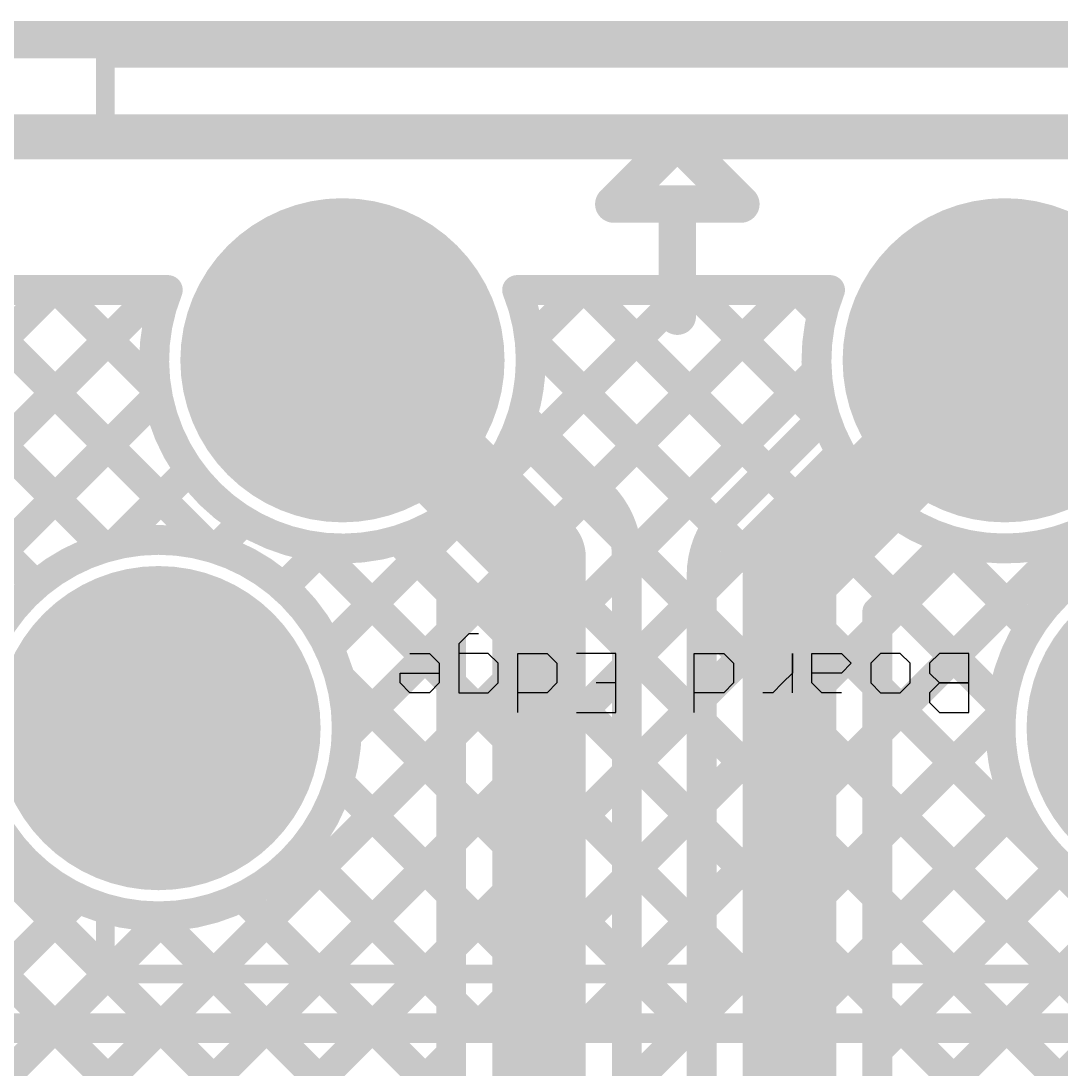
# Model space of a CAD drawing. Header units: millimetres. Extents: x 2.49 to 5.65, y 1.36 to 4.13.
# Drawn here: x 3.6254 to 3.9036, y 3.8496 to 4.13 of the extents above; entities that cross this region are included whole.
import ezdxf

# ---------------------------------------------------------------- set-up
doc = ezdxf.new("R2010")
doc.units = ezdxf.units.MM
doc.header["$MEASUREMENT"] = 0
for name, color, linetype in [('BottomLayer', 5, 'Continuous'), ('BottomSolder', 6, 'Continuous'), ('Mechanical2', 216, 'Continuous'), ('MultiLayer', 9, 'Continuous'), ('PadHoleLayer', 156, 'Continuous'), ('TopLayer', 1, 'Continuous'), ('TopOverlay', 2, 'Continuous'), ('TopSolder', 216, 'Continuous')]:
    doc.layers.add(name, color=color, linetype=linetype)

# ---------------------------------------------------------------- blocks, each defined once
blk = doc.blocks.new('SKHHLQA010_15')
at = {"layer": 'BottomLayer', "const_width": 0.03937}
for points in [[(-0.15748, 0.04921, 1), (-0.11811, 0.04921, 1)], [(0.11811, 0.04921, 1), (0.15748, 0.04921, 1)], [(-0.10827, -0.04921, 1), (-0.0689, -0.04921, 1)], [(0.0689, -0.04921, 1), (0.10827, -0.04921, 1)]]:
    blk.add_lwpolyline(points, format="xyb", close=True, dxfattribs=at)
at = {"layer": 'BottomSolder', "const_width": 0.04337}
for points in [[(-0.15948, 0.04921, 1), (-0.11611, 0.04921, 1)], [(0.11611, 0.04921, 1), (0.15948, 0.04921, 1)], [(-0.11027, -0.04921, 1), (-0.0669, -0.04921, 1)], [(0.0669, -0.04921, 1), (0.11027, -0.04921, 1)]]:
    blk.add_lwpolyline(points, format="xyb", close=True, dxfattribs=at)
at = {"layer": 'MultiLayer', "const_width": 0.03937}
for points in [[(-0.15748, 0.04921, 1), (-0.11811, 0.04921, 1)], [(0.11811, 0.04921, 1), (0.15748, 0.04921, 1)], [(-0.10827, -0.04921, 1), (-0.0689, -0.04921, 1)], [(0.0689, -0.04921, 1), (0.10827, -0.04921, 1)]]:
    blk.add_lwpolyline(points, format="xyb", close=True, dxfattribs=at)
at = {"layer": 'PadHoleLayer'}
for points, const_width in [([(0.125, 0.04921, 1), (0.15059, 0.04921, 1)], 0.02559), ([(-0.09843, -0.04921, 1), (-0.07874, -0.04921, 1)], 0.01969), ([(0.07874, -0.04921, 1), (0.09843, -0.04921, 1)], 0.01969)]:
    blk.add_lwpolyline(points, format="xyb", close=True, dxfattribs=dict(at, const_width=const_width))
at = {"layer": 'TopLayer', "const_width": 0.03937}
for points in [[(-0.15748, 0.04921, 1), (-0.11811, 0.04921, 1)], [(0.11811, 0.04921, 1), (0.15748, 0.04921, 1)], [(-0.10827, -0.04921, 1), (-0.0689, -0.04921, 1)], [(0.0689, -0.04921, 1), (0.10827, -0.04921, 1)]]:
    blk.add_lwpolyline(points, format="xyb", close=True, dxfattribs=at)
at = {"layer": 'TopOverlay'}
for p, q in [((-0.079, 0.04499), (-0.079, 0.02925)), ((-0.07113, 0.04499), (-0.079, 0.04499)), ((-0.0685, 0.04237), (-0.07113, 0.04499)), ((-0.00553, 0.04499), (-0.00553, 0.02925)), ((0.02595, 0.04499), (0.01546, 0.04499)), ((0.01546, 0.04499), (0.01546, 0.02925)), ((0.0417, 0.04499), (0.0417, 0.02925)), ((-0.0685, 0.03974), (-0.0685, 0.04237)), ((-0.07113, 0.03712), (-0.0685, 0.03974)), ((-0.06063, 0.03974), (-0.06326, 0.03712)), ((-0.05539, 0.03974), (-0.06063, 0.03974)), ((-0.05276, 0.03712), (-0.05539, 0.03974)), ((-0.04489, 0.03974), (-0.03964, 0.03974)), ((-0.03964, 0.03974), (-0.03702, 0.03712)), ((-0.03177, 0.03974), (-0.03177, 0.02925)), ((-0.02915, 0.03712), (-0.02652, 0.03974)), ((-0.02652, 0.03974), (-0.0239, 0.03974)), ((-0.01603, 0.03712), (-0.0134, 0.03974)), ((-0.0134, 0.03974), (-0.00553, 0.03974)), ((0.0312, 0.03712), (0.03382, 0.03974)), ((0.03382, 0.03974), (0.0417, 0.03974)), ((0.04957, 0.03974), (0.04694, 0.03712)), ((0.05744, 0.03974), (0.04957, 0.03974)), ((0.05744, 0.02662), (0.05744, 0.03974)), ((0.06269, 0.03712), (0.06531, 0.03974)), ((0.06531, 0.03974), (0.07056, 0.03974)), ((0.07056, 0.03974), (0.07318, 0.03712)), ((-0.07113, 0.03712), (-0.079, 0.03712)), ((-0.079, 0.03712), (-0.07113, 0.03712)), ((-0.0685, 0.0345), (-0.07113, 0.03712)), ((-0.06326, 0.03712), (-0.06326, 0.03187)), ((-0.05276, 0.03187), (-0.05276, 0.03712)), ((-0.03702, 0.03712), (-0.03702, 0.02925)), ((-0.03177, 0.0345), (-0.02915, 0.03712)), ((-0.01603, 0.03187), (-0.01603, 0.03712)), ((0.01546, 0.03712), (0.02071, 0.03712)), ((0.0312, 0.03187), (0.0312, 0.03712)), ((0.04694, 0.03712), (0.04694, 0.03187)), ((0.06269, 0.03187), (0.06269, 0.03712)), ((0.07318, 0.03712), (0.07318, 0.0345)), ((-0.0685, 0.03187), (-0.0685, 0.0345)), ((-0.04751, 0.03187), (-0.04489, 0.0345)), ((-0.04489, 0.0345), (-0.03702, 0.0345)), ((-0.03177, 0.02925), (-0.03177, 0.0345)), ((0.07318, 0.0345), (0.06269, 0.0345)), ((-0.07113, 0.02925), (-0.0685, 0.03187)), ((-0.06326, 0.03187), (-0.06063, 0.02925)), ((-0.05539, 0.02925), (-0.05276, 0.03187)), ((-0.04489, 0.02925), (-0.04751, 0.03187)), ((-0.0134, 0.02925), (-0.01603, 0.03187)), ((0.03382, 0.02925), (0.0312, 0.03187)), ((0.04694, 0.03187), (0.04957, 0.02925)), ((0.06531, 0.02925), (0.06269, 0.03187)), ((-0.079, 0.02925), (-0.07113, 0.02925)), ((-0.06063, 0.02925), (-0.05539, 0.02925)), ((-0.03702, 0.02925), (-0.04489, 0.02925)), ((-0.00553, 0.02925), (-0.0134, 0.02925)), ((0.01546, 0.02925), (0.02595, 0.02925)), ((0.0417, 0.02925), (0.03382, 0.02925)), ((0.04957, 0.02925), (0.05744, 0.02925)), ((0.07056, 0.02925), (0.06531, 0.02925)), ((0.05481, 0.024), (0.05744, 0.02662)), ((0.05219, 0.024), (0.05481, 0.024))]:
    blk.add_line(p, q, dxfattribs=at)
for points, const_width in [([(0.152, 0.115), (-0.152, 0.115)], 0.005), ([(0.152, 0.115), (0.152, 0.097)], 0.005), ([(-0.001, -0.061), (-0.001, -0.091)], 0.01), ([(-0.001, -0.091), (-0.018, -0.091)], 0.01), ([(-0.001, -0.108), (-0.018, -0.091)], 0.01), ([(0.016, -0.091), (-0.001, -0.091)], 0.01), ([(0.015, -0.092), (-0.001, -0.108)], 0.01), ([(0.152, -0.112), (0.152, -0.13)], 0.005), ([(0.152, -0.13), (-0.152, -0.13)], 0.005)]:
    blk.add_lwpolyline(points, dxfattribs=dict(at, const_width=const_width))
for points, const_width in [([(0.15075, 0.115, 1), (0.15325, 0.115, 1)], 0.0025), ([(0.15075, 0.115, 1), (0.15325, 0.115, 1)], 0.0025), ([(0.15075, 0.097, 1), (0.15325, 0.097, 1)], 0.0025), ([(-0.0035, -0.061, 1), (0.0015, -0.061, 1)], 0.005), ([(-0.0205, -0.091, 1), (-0.0155, -0.091, 1)], 0.005), ([(-0.0205, -0.091, 1), (-0.0155, -0.091, 1)], 0.005), ([(-0.0035, -0.091, 1), (0.0015, -0.091, 1)], 0.005), ([(-0.0035, -0.091, 1), (0.0015, -0.091, 1)], 0.005), ([(-0.0035, -0.091, 1), (0.0015, -0.091, 1)], 0.005), ([(0.0135, -0.091, 1), (0.0185, -0.091, 1)], 0.005), ([(0.0125, -0.092, 1), (0.0175, -0.092, 1)], 0.005), ([(-0.0035, -0.108, 1), (0.0015, -0.108, 1)], 0.005), ([(-0.0035, -0.108, 1), (0.0015, -0.108, 1)], 0.005), ([(0.15075, -0.112, 1), (0.15325, -0.112, 1)], 0.0025), ([(0.15075, -0.13, 1), (0.15325, -0.13, 1)], 0.0025), ([(0.15075, -0.13, 1), (0.15325, -0.13, 1)], 0.0025)]:
    blk.add_lwpolyline(points, format="xyb", close=True, dxfattribs=dict(at, const_width=const_width))
at = {"layer": 'TopSolder', "const_width": 0.04337}
for points in [[(-0.15948, 0.04921, 1), (-0.11611, 0.04921, 1)], [(0.11611, 0.04921, 1), (0.15948, 0.04921, 1)], [(-0.11027, -0.04921, 1), (-0.0669, -0.04921, 1)], [(0.0669, -0.04921, 1), (0.11027, -0.04921, 1)]]:
    blk.add_lwpolyline(points, format="xyb", close=True, dxfattribs=at)

msp = doc.modelspace()

# ---------------------------------------------------------------- linework, layer by layer
at = {"layer": 'BottomLayer'}
for points, const_width in [([(3.54548, 4.099), (4.324, 4.099)], 0.012), ([(3.4305, 3.82648), (3.66202, 4.058)], 0.008), ([(3.52584, 3.9501), (3.63373, 4.058)], 0.008), ([(3.52852, 4.058), (3.66468, 4.058)], 0.008), ([(3.55047, 4.058), (3.62943, 3.97904)], 0.008), ([(3.57875, 4.058), (3.64772, 3.98903)], 0.008), ([(3.60704, 4.058), (3.67573, 3.98931)], 0.008), ([(3.63532, 4.058), (3.66161, 4.03171)], 0.008), ([(3.75815, 4.058), (3.84185, 4.058)], 0.008), ([(3.76152, 4.04437), (3.77516, 4.058)], 0.008), ([(3.76465, 4.01921), (3.80344, 4.058)], 0.008), ([(3.77674, 4.058), (3.82544, 4.0093)], 0.008), ([(3.77879, 4.00507), (3.83172, 4.058)], 0.008), ([(3.80503, 4.058), (3.83958, 4.02345)], 0.008), ([(3.83331, 4.058), (3.83975, 4.05156)], 0.008), ([(3.71142, 4.03921), (3.764, 3.98663)], 0.025), ([(3.831, 3.98163), (3.88858, 4.03921)], 0.025), ([(3.76145, 4.04501), (3.81159, 3.99487)], 0.008), ([(3.7875, 3.98549), (3.8383, 4.03629)], 0.008), ([(3.4305, 3.7982), (3.66196, 4.02966)], 0.008), ([(3.49707, 4.02655), (3.7405, 3.78312)], 0.008), ([(3.75954, 4.02433), (3.7806, 4.00326)], 0.008), ([(3.8144, 3.99826), (3.84046, 4.02433)], 0.008), ([(3.65032, 3.98974), (3.67047, 4.00988)], 0.008), ([(3.67761, 3.98874), (3.68512, 3.99625)], 0.008), ([(3.764, 3.768), (3.764, 3.98663)], 0.025), ([(3.8545, 3.93935), (3.9078, 3.99265)], 0.008), ([(3.70392, 3.9894), (3.7405, 3.95282)], 0.008), ([(3.7263, 3.99109), (3.7405, 3.9769)], 0.008), ([(3.78707, 3.99111), (3.8075, 3.97068)], 0.008), ([(3.831, 3.608), (3.831, 3.98163)], 0.025), ([(3.8545, 3.9719), (3.8737, 3.99109)], 0.008), ([(3.8545, 3.96764), (3.87704, 3.99018)], 0.008), ([(3.87282, 3.99021), (3.89526, 3.96777)], 0.008), ([(3.90093, 3.99038), (3.90912, 3.9822)], 0.008), ([(3.69563, 3.97847), (3.70626, 3.98911)], 0.008), ([(3.7875, 3.768), (3.7875, 3.98663)], 0.008), ([(3.70775, 3.96231), (3.73142, 3.98598)], 0.008), ([(3.8075, 3.61773), (3.8075, 3.98163)], 0.008), ([(3.7405, 3.77773), (3.7405, 3.9769)], 0.008), ([(3.7875, 3.95721), (3.8075, 3.97721)], 0.008), ([(3.85867, 3.97607), (3.8878, 3.94694)], 0.008), ([(3.8545, 3.60973), (3.8545, 3.9719)], 0.008), ([(3.52611, 3.96923), (3.72905, 3.76628)], 0.008), ([(3.71254, 3.93881), (3.7405, 3.96678)], 0.008), ([(3.7875, 3.96239), (3.8075, 3.94239)], 0.008), ([(3.71072, 3.95431), (3.7405, 3.92454)], 0.008), ([(3.8545, 3.95196), (4.02561, 3.78085)], 0.008), ([(3.7875, 3.92892), (3.8075, 3.94892)], 0.008), ([(3.5226, 3.94445), (3.71491, 3.75214)], 0.008), ([(3.8545, 3.91107), (3.88753, 3.9441)], 0.008), ([(3.53168, 3.72967), (3.7405, 3.93849)], 0.008), ([(3.7875, 3.93411), (3.8075, 3.91411)], 0.008), ([(3.71045, 3.92631), (3.7405, 3.89625)], 0.008), ([(3.8545, 3.92368), (4.01147, 3.7667)], 0.008), ([(3.7875, 3.90064), (3.8075, 3.92064)], 0.008), ([(3.8545, 3.88279), (3.89185, 3.92014)], 0.008), ([(3.5497, 3.71941), (3.7405, 3.91021)], 0.008), ([(3.70045, 3.90801), (3.7405, 3.86797)], 0.008), ([(3.46169, 3.74454), (3.62452, 3.90736)], 0.008), ([(3.7875, 3.90582), (3.8075, 3.88582)], 0.008), ([(3.8545, 3.8545), (3.90371, 3.90371)], 0.008), ([(3.47584, 3.7304), (3.64069, 3.89525)], 0.008), ([(3.68454, 3.89564), (3.7405, 3.83969)], 0.008), ([(3.8545, 3.89539), (3.99733, 3.75256)], 0.008), ([(3.7875, 3.87235), (3.8075, 3.89235)], 0.008), ([(3.8545, 3.82622), (3.92143, 3.89315)], 0.008), ([(3.8545, 3.79793), (3.94804, 3.89147)], 0.008), ([(3.50122, 3.7275), (3.66418, 3.89046)], 0.008), ([(3.66148, 3.89042), (3.7405, 3.8114)], 0.008), ([(3.55295, 3.69437), (3.7405, 3.88192)], 0.008), ([(3.7875, 3.87754), (3.8075, 3.85754)], 0.008), ([(3.8545, 3.86711), (3.98319, 3.73842)], 0.008), ([(3.7875, 3.84407), (3.8075, 3.86407)], 0.008), ([(3.57136, 3.6845), (3.7405, 3.85364)], 0.008), ([(3.7875, 3.84925), (3.8075, 3.82925)], 0.008)]:
    msp.add_lwpolyline(points, dxfattribs=dict(at, const_width=const_width))
for points, const_width in [([(3.63173, 4.058, 1), (3.63573, 4.058, 1)], 0.004), ([(3.63332, 4.058, 1), (3.63732, 4.058, 1)], 0.004), ([(3.66002, 4.058, 1), (3.66402, 4.058, 1)], 0.004), ([(3.66268, 4.058, 1), (3.66668, 4.058, 1)], 0.004), ([(3.66268, 4.058, 1), (3.66668, 4.058, 1)], 0.004), ([(3.75615, 4.058, 1), (3.76015, 4.058, 1)], 0.004), ([(3.75615, 4.058, 1), (3.76015, 4.058, 1)], 0.004), ([(3.77316, 4.058, 1), (3.77716, 4.058, 1)], 0.004), ([(3.77474, 4.058, 1), (3.77874, 4.058, 1)], 0.004), ([(3.80144, 4.058, 1), (3.80544, 4.058, 1)], 0.004), ([(3.80303, 4.058, 1), (3.80703, 4.058, 1)], 0.004), ([(3.82972, 4.058, 1), (3.83372, 4.058, 1)], 0.004), ([(3.83131, 4.058, 1), (3.83531, 4.058, 1)], 0.004), ([(3.83985, 4.058, 1), (3.84385, 4.058, 1)], 0.004), ([(3.83985, 4.058, 1), (3.84385, 4.058, 1)], 0.004), ([(3.83775, 4.05156, 1), (3.84175, 4.05156, 1)], 0.004), ([(3.70517, 4.03921, 1), (3.71767, 4.03921, 1)], 0.0125), ([(3.88233, 4.03921, 1), (3.89483, 4.03921, 1)], 0.0125), ([(3.75945, 4.04501, 1), (3.76345, 4.04501, 1)], 0.004), ([(3.75952, 4.04437, 1), (3.76352, 4.04437, 1)], 0.004), ([(3.75979, 4.03921, 1), (3.76379, 4.03921, 1)], 0.004), ([(3.75979, 4.03921, 1), (3.76379, 4.03921, 1)], 0.004), ([(3.8363, 4.03629, 1), (3.8403, 4.03629, 1)], 0.004), ([(3.65961, 4.03171, 1), (3.66361, 4.03171, 1)], 0.004), ([(3.65996, 4.02966, 1), (3.66396, 4.02966, 1)], 0.004), ([(3.75754, 4.02433, 1), (3.76154, 4.02433, 1)], 0.004), ([(3.75754, 4.02433, 1), (3.76154, 4.02433, 1)], 0.004), ([(3.83758, 4.02345, 1), (3.84158, 4.02345, 1)], 0.004), ([(3.83846, 4.02433, 1), (3.84246, 4.02433, 1)], 0.004), ([(3.83846, 4.02433, 1), (3.84246, 4.02433, 1)], 0.004), ([(3.76265, 4.01921, 1), (3.76665, 4.01921, 1)], 0.004), ([(3.66847, 4.00988, 1), (3.67247, 4.00988, 1)], 0.004), ([(3.82344, 4.0093, 1), (3.82744, 4.0093, 1)], 0.004), ([(3.77679, 4.00507, 1), (3.78079, 4.00507, 1)], 0.004), ([(3.7786, 4.00326, 1), (3.7826, 4.00326, 1)], 0.004), ([(3.7786, 4.00326, 1), (3.7826, 4.00326, 1)], 0.004), ([(3.77862, 4.00325, 1), (3.78262, 4.00325, 1)], 0.004), ([(3.81238, 3.99825, 1), (3.81638, 3.99825, 1)], 0.004), ([(3.8124, 3.99826, 1), (3.8164, 3.99826, 1)], 0.004), ([(3.8124, 3.99826, 1), (3.8164, 3.99826, 1)], 0.004), ([(3.68312, 3.99625, 1), (3.68712, 3.99625, 1)], 0.004), ([(3.75775, 3.98663, 1), (3.77025, 3.98663, 1)], 0.0125), ([(3.75775, 3.98663, 1), (3.77025, 3.98663, 1)], 0.0125), ([(3.80959, 3.99487, 1), (3.81359, 3.99487, 1)], 0.004), ([(3.71257, 3.94079, 1), (3.61183, 3.94079, 1)], 0.008), ([(3.64832, 3.98974, 1), (3.65232, 3.98974, 1)], 0.004), ([(3.70192, 3.9894, 1), (3.70592, 3.9894, 1)], 0.004), ([(3.7243, 3.99109, 1), (3.7283, 3.99109, 1)], 0.004), ([(3.7243, 3.99109, 1), (3.7283, 3.99109, 1)], 0.004), ([(3.78507, 3.99111, 1), (3.78907, 3.99111, 1)], 0.004), ([(3.82475, 3.98163, 1), (3.83725, 3.98163, 1)], 0.0125), ([(3.82475, 3.98163, 1), (3.83725, 3.98163, 1)], 0.0125), ([(3.87082, 3.99021, 1), (3.87482, 3.99021, 1)], 0.004), ([(3.8717, 3.99109, 1), (3.8757, 3.99109, 1)], 0.004), ([(3.8717, 3.99109, 1), (3.8757, 3.99109, 1)], 0.004), ([(3.87504, 3.99018, 1), (3.87904, 3.99018, 1)], 0.004), ([(3.98817, 3.94079, 1), (3.88743, 3.94079, 1)], 0.008), ([(3.89893, 3.99038, 1), (3.90293, 3.99038, 1)], 0.004), ([(3.64572, 3.98903, 1), (3.64972, 3.98903, 1)], 0.004), ([(3.67373, 3.98931, 1), (3.67773, 3.98931, 1)], 0.004), ([(3.67561, 3.98874, 1), (3.67961, 3.98874, 1)], 0.004), ([(3.70426, 3.98911, 1), (3.70826, 3.98911, 1)], 0.004), ([(3.7855, 3.98663, 1), (3.7895, 3.98663, 1)], 0.004), ([(3.7855, 3.98663, 1), (3.7895, 3.98663, 1)], 0.004), ([(3.7855, 3.98663, 1), (3.7895, 3.98663, 1)], 0.004), ([(3.72942, 3.98598, 1), (3.73342, 3.98598, 1)], 0.004), ([(3.7855, 3.98549, 1), (3.7895, 3.98549, 1)], 0.004), ([(3.8055, 3.98163, 1), (3.8095, 3.98163, 1)], 0.004), ([(3.8055, 3.98163, 1), (3.8095, 3.98163, 1)], 0.004), ([(3.8055, 3.98163, 1), (3.8095, 3.98163, 1)], 0.004), ([(3.62743, 3.97904, 1), (3.63143, 3.97904, 1)], 0.004), ([(3.69363, 3.97847, 1), (3.69763, 3.97847, 1)], 0.004), ([(3.7385, 3.9769, 1), (3.7425, 3.9769, 1)], 0.004), ([(3.7385, 3.9769, 1), (3.7425, 3.9769, 1)], 0.004), ([(3.8055, 3.97721, 1), (3.8095, 3.97721, 1)], 0.004), ([(3.85667, 3.97607, 1), (3.86067, 3.97607, 1)], 0.004), ([(3.8055, 3.97068, 1), (3.8095, 3.97068, 1)], 0.004), ([(3.8525, 3.9719, 1), (3.8565, 3.9719, 1)], 0.004), ([(3.8525, 3.9719, 1), (3.8565, 3.9719, 1)], 0.004), ([(3.8525, 3.96764, 1), (3.8565, 3.96764, 1)], 0.004), ([(3.89326, 3.96777, 1), (3.89726, 3.96777, 1)], 0.004), ([(3.7385, 3.96678, 1), (3.7425, 3.96678, 1)], 0.004), ([(3.70575, 3.96231, 1), (3.70975, 3.96231, 1)], 0.004), ([(3.7855, 3.96239, 1), (3.7895, 3.96239, 1)], 0.004), ([(3.7855, 3.95721, 1), (3.7895, 3.95721, 1)], 0.004), ([(3.70872, 3.95431, 1), (3.71272, 3.95431, 1)], 0.004), ([(3.7385, 3.95282, 1), (3.7425, 3.95282, 1)], 0.004), ([(3.8525, 3.95196, 1), (3.8565, 3.95196, 1)], 0.004), ([(3.8055, 3.94892, 1), (3.8095, 3.94892, 1)], 0.004), ([(3.8858, 3.94694, 1), (3.8898, 3.94694, 1)], 0.004), ([(3.8055, 3.94239, 1), (3.8095, 3.94239, 1)], 0.004), ([(3.88553, 3.9441, 1), (3.88953, 3.9441, 1)], 0.004), ([(3.71057, 3.94079, 1), (3.71457, 3.94079, 1)], 0.004), ([(3.8525, 3.93935, 1), (3.8565, 3.93935, 1)], 0.004), ([(3.88543, 3.94079, 1), (3.88943, 3.94079, 1)], 0.004), ([(3.71054, 3.93881, 1), (3.71454, 3.93881, 1)], 0.004), ([(3.7385, 3.93849, 1), (3.7425, 3.93849, 1)], 0.004), ([(3.7855, 3.93411, 1), (3.7895, 3.93411, 1)], 0.004), ([(3.7855, 3.92892, 1), (3.7895, 3.92892, 1)], 0.004), ([(3.70845, 3.92631, 1), (3.71245, 3.92631, 1)], 0.004), ([(3.7385, 3.92454, 1), (3.7425, 3.92454, 1)], 0.004), ([(3.8525, 3.92368, 1), (3.8565, 3.92368, 1)], 0.004), ([(3.8055, 3.92064, 1), (3.8095, 3.92064, 1)], 0.004), ([(3.88985, 3.92014, 1), (3.89385, 3.92014, 1)], 0.004), ([(3.8055, 3.91411, 1), (3.8095, 3.91411, 1)], 0.004), ([(3.8525, 3.91107, 1), (3.8565, 3.91107, 1)], 0.004), ([(3.69846, 3.90801, 1), (3.70246, 3.90801, 1)], 0.004), ([(3.7385, 3.91021, 1), (3.7425, 3.91021, 1)], 0.004), ([(3.62252, 3.90736, 1), (3.62652, 3.90736, 1)], 0.004), ([(3.7855, 3.90582, 1), (3.7895, 3.90582, 1)], 0.004), ([(3.90171, 3.90371, 1), (3.90571, 3.90371, 1)], 0.004), ([(3.7855, 3.90064, 1), (3.7895, 3.90064, 1)], 0.004), ([(3.63869, 3.89525, 1), (3.64269, 3.89525, 1)], 0.004), ([(3.68254, 3.89564, 1), (3.68654, 3.89564, 1)], 0.004), ([(3.7385, 3.89625, 1), (3.7425, 3.89625, 1)], 0.004), ([(3.8525, 3.89539, 1), (3.8565, 3.89539, 1)], 0.004), ([(3.8055, 3.89235, 1), (3.8095, 3.89235, 1)], 0.004), ([(3.65948, 3.89042, 1), (3.66348, 3.89042, 1)], 0.004), ([(3.66218, 3.89046, 1), (3.66618, 3.89046, 1)], 0.004), ([(3.8055, 3.88582, 1), (3.8095, 3.88582, 1)], 0.004), ([(3.8525, 3.88279, 1), (3.8565, 3.88279, 1)], 0.004), ([(3.7385, 3.88192, 1), (3.7425, 3.88192, 1)], 0.004), ([(3.7855, 3.87754, 1), (3.7895, 3.87754, 1)], 0.004), ([(3.7855, 3.87235, 1), (3.7895, 3.87235, 1)], 0.004), ([(3.7385, 3.86797, 1), (3.7425, 3.86797, 1)], 0.004), ([(3.8525, 3.86711, 1), (3.8565, 3.86711, 1)], 0.004), ([(3.8055, 3.86407, 1), (3.8095, 3.86407, 1)], 0.004), ([(3.8055, 3.85754, 1), (3.8095, 3.85754, 1)], 0.004), ([(3.7385, 3.85364, 1), (3.7425, 3.85364, 1)], 0.004), ([(3.8525, 3.8545, 1), (3.8565, 3.8545, 1)], 0.004), ([(3.7855, 3.84925, 1), (3.7895, 3.84925, 1)], 0.004)]:
    msp.add_lwpolyline(points, format="xyb", close=True, dxfattribs=dict(at, const_width=const_width))
at = {"layer": 'BottomLayer', "const_width": 0.008}
for points in [[(3.7263, 3.99109, -0.631499), (3.66468, 4.058)], [(3.75815, 4.058, -0.095848), (3.76179, 4.03921)], [(3.84046, 4.02433, -0.172234), (3.84185, 4.058)], [(3.76179, 4.03921, -0.075145), (3.75954, 4.02433)], [(3.93895, 4.03921, -0.50508), (3.8737, 3.99109)], [(3.7806, 4.00326, -0.199188), (3.7875, 3.98663)], [(3.78062, 4.00325, -0.198912), (3.7875, 3.98663)], [(3.8075, 3.98163, -0.199188), (3.8144, 3.99826)], [(3.8075, 3.98163, -0.198912), (3.81438, 3.99825)]]:
    msp.add_lwpolyline(points, format="xyb", dxfattribs=at)
at = {"layer": 'Mechanical2', "const_width": 0.01}
msp.add_lwpolyline([(2.495, 4.125), (5.64461, 4.125)], dxfattribs=at)
at = {"layer": 'TopLayer'}
for points, const_width in [([(3.48223, 4.058), (3.66468, 4.058)], 0.008), ([(3.52584, 3.9501), (3.63373, 4.058)], 0.008), ([(3.536, 3.93198), (3.66202, 4.058)], 0.008), ([(3.55047, 4.058), (3.62943, 3.97904)], 0.008), ([(3.57875, 4.058), (3.64772, 3.98903)], 0.008), ([(3.60704, 4.058), (3.67573, 3.98931)], 0.008), ([(3.63532, 4.058), (3.66161, 4.03171)], 0.008), ([(3.70775, 3.96231), (3.80344, 4.058)], 0.008), ([(3.71254, 3.93881), (3.83172, 4.058)], 0.008), ([(3.75815, 4.058), (3.84185, 4.058)], 0.008), ([(3.76152, 4.04437), (3.77516, 4.058)], 0.008), ([(3.77674, 4.058), (3.8878, 3.94694)], 0.008), ([(3.80503, 4.058), (3.84137, 4.02166)], 0.008), ([(3.83331, 4.058), (3.83975, 4.05156)], 0.008), ([(3.8888, 4.039), (4.011, 4.039)], 0.025), ([(3.76145, 4.04501), (3.94011, 3.86635)], 0.008), ([(3.88543, 4.03606), (3.88858, 4.03921)], 0.012), ([(3.88858, 4.03921), (3.8888, 4.039)], 0.012), ([(3.66251, 3.8605), (3.8383, 4.03629)], 0.008), ([(3.536, 3.9037), (3.66196, 4.02966)], 0.008), ([(3.75804, 4.02014), (3.91768, 3.8605)], 0.008), ([(3.69079, 3.8605), (3.84473, 4.01444)], 0.008), ([(3.65032, 3.98974), (3.67047, 4.00988)], 0.008), ([(3.74666, 4.00323), (3.88939, 3.8605)], 0.008), ([(3.5255, 3.99812), (3.66312, 3.8605)], 0.008), ([(3.71908, 3.8605), (3.85787, 3.99929)], 0.008), ([(3.67761, 3.98874), (3.68512, 3.99625)], 0.008), ([(3.72943, 3.99217), (3.86111, 3.8605)], 0.008), ([(3.77565, 3.8605), (3.9078, 3.99265)], 0.008), ([(3.70392, 3.9894), (3.83282, 3.8605)], 0.008), ([(3.74736, 3.8605), (3.87704, 3.99018)], 0.008), ([(3.87103, 3.992), (3.89526, 3.96777)], 0.008), ([(3.90093, 3.99038), (3.90912, 3.9822)], 0.008), ([(3.69563, 3.97847), (3.70626, 3.98911)], 0.008), ([(3.52611, 3.96923), (3.63483, 3.8605)], 0.008), ([(3.71072, 3.95431), (3.80454, 3.8605)], 0.008), ([(3.80393, 3.8605), (3.88753, 3.9441)], 0.008), ([(3.71045, 3.92631), (3.77625, 3.8605)], 0.008), ([(3.83221, 3.8605), (3.89185, 3.92014)], 0.008), ([(3.70045, 3.90801), (3.74797, 3.8605)], 0.008), ([(3.58816, 3.871), (3.62452, 3.90736)], 0.008), ([(3.8605, 3.8605), (3.90371, 3.90371)], 0.008), ([(3.612, 3.86656), (3.64069, 3.89525)], 0.008), ([(3.68454, 3.89564), (3.71969, 3.8605)], 0.008), ([(3.88878, 3.8605), (3.92143, 3.89315)], 0.008), ([(3.63422, 3.8605), (3.66418, 3.89046)], 0.008), ([(3.66148, 3.89042), (3.6914, 3.8605)], 0.008), ([(3.612, 3.8605), (3.93427, 3.8605)], 0.008)]:
    msp.add_lwpolyline(points, dxfattribs=dict(at, const_width=const_width))
for points, const_width in [([(3.63173, 4.058, 1), (3.63573, 4.058, 1)], 0.004), ([(3.63332, 4.058, 1), (3.63732, 4.058, 1)], 0.004), ([(3.66002, 4.058, 1), (3.66402, 4.058, 1)], 0.004), ([(3.66268, 4.058, 1), (3.66668, 4.058, 1)], 0.004), ([(3.66268, 4.058, 1), (3.66668, 4.058, 1)], 0.004), ([(3.75615, 4.058, 1), (3.76015, 4.058, 1)], 0.004), ([(3.75615, 4.058, 1), (3.76015, 4.058, 1)], 0.004), ([(3.77316, 4.058, 1), (3.77716, 4.058, 1)], 0.004), ([(3.77474, 4.058, 1), (3.77874, 4.058, 1)], 0.004), ([(3.80144, 4.058, 1), (3.80544, 4.058, 1)], 0.004), ([(3.80303, 4.058, 1), (3.80703, 4.058, 1)], 0.004), ([(3.82972, 4.058, 1), (3.83372, 4.058, 1)], 0.004), ([(3.83131, 4.058, 1), (3.83531, 4.058, 1)], 0.004), ([(3.83985, 4.058, 1), (3.84385, 4.058, 1)], 0.004), ([(3.83985, 4.058, 1), (3.84385, 4.058, 1)], 0.004), ([(3.83775, 4.05156, 1), (3.84175, 4.05156, 1)], 0.004), ([(3.88255, 4.039, 1), (3.89505, 4.039, 1)], 0.0125), ([(3.75945, 4.04501, 1), (3.76345, 4.04501, 1)], 0.004), ([(3.75952, 4.04437, 1), (3.76352, 4.04437, 1)], 0.004), ([(3.88558, 4.03921, 1), (3.89158, 4.03921, 1)], 0.006), ([(3.88558, 4.03921, 1), (3.89158, 4.03921, 1)], 0.006), ([(3.8858, 4.039, 1), (3.8918, 4.039, 1)], 0.006), ([(3.75979, 4.03921, 1), (3.76379, 4.03921, 1)], 0.004), ([(3.75979, 4.03921, 1), (3.76379, 4.03921, 1)], 0.004), ([(3.88243, 4.03606, 1), (3.88843, 4.03606, 1)], 0.006), ([(3.8363, 4.03629, 1), (3.8403, 4.03629, 1)], 0.004), ([(3.65961, 4.03171, 1), (3.66361, 4.03171, 1)], 0.004), ([(3.65996, 4.02966, 1), (3.66396, 4.02966, 1)], 0.004), ([(3.83937, 4.02166, 1), (3.84337, 4.02166, 1)], 0.004), ([(3.75604, 4.02014, 1), (3.76004, 4.02014, 1)], 0.004), ([(3.84273, 4.01444, 1), (3.84673, 4.01444, 1)], 0.004), ([(3.66847, 4.00988, 1), (3.67247, 4.00988, 1)], 0.004), ([(3.74466, 4.00323, 1), (3.74866, 4.00323, 1)], 0.004), ([(3.85587, 3.99929, 1), (3.85987, 3.99929, 1)], 0.004), ([(3.68312, 3.99625, 1), (3.68712, 3.99625, 1)], 0.004), ([(3.72743, 3.99217, 1), (3.73143, 3.99217, 1)], 0.004), ([(3.71257, 3.94079, 1), (3.61183, 3.94079, 1)], 0.008), ([(3.64832, 3.98974, 1), (3.65232, 3.98974, 1)], 0.004), ([(3.70192, 3.9894, 1), (3.70592, 3.9894, 1)], 0.004), ([(3.86903, 3.992, 1), (3.87303, 3.992, 1)], 0.004), ([(3.87504, 3.99018, 1), (3.87904, 3.99018, 1)], 0.004), ([(3.89893, 3.99038, 1), (3.90293, 3.99038, 1)], 0.004), ([(3.64572, 3.98903, 1), (3.64972, 3.98903, 1)], 0.004), ([(3.67373, 3.98931, 1), (3.67773, 3.98931, 1)], 0.004), ([(3.67561, 3.98874, 1), (3.67961, 3.98874, 1)], 0.004), ([(3.70426, 3.98911, 1), (3.70826, 3.98911, 1)], 0.004), ([(3.62743, 3.97904, 1), (3.63143, 3.97904, 1)], 0.004), ([(3.69363, 3.97847, 1), (3.69763, 3.97847, 1)], 0.004), ([(3.89326, 3.96777, 1), (3.89726, 3.96777, 1)], 0.004), ([(3.70575, 3.96231, 1), (3.70975, 3.96231, 1)], 0.004), ([(3.70872, 3.95431, 1), (3.71272, 3.95431, 1)], 0.004), ([(3.8858, 3.94694, 1), (3.8898, 3.94694, 1)], 0.004), ([(3.88553, 3.9441, 1), (3.88953, 3.9441, 1)], 0.004), ([(3.71057, 3.94079, 1), (3.71457, 3.94079, 1)], 0.004), ([(3.71054, 3.93881, 1), (3.71454, 3.93881, 1)], 0.004), ([(3.70845, 3.92631, 1), (3.71245, 3.92631, 1)], 0.004), ([(3.88985, 3.92014, 1), (3.89385, 3.92014, 1)], 0.004), ([(3.69846, 3.90801, 1), (3.70246, 3.90801, 1)], 0.004), ([(3.62252, 3.90736, 1), (3.62652, 3.90736, 1)], 0.004), ([(3.90171, 3.90371, 1), (3.90571, 3.90371, 1)], 0.004), ([(3.63869, 3.89525, 1), (3.64269, 3.89525, 1)], 0.004), ([(3.68254, 3.89564, 1), (3.68654, 3.89564, 1)], 0.004), ([(3.65948, 3.89042, 1), (3.66348, 3.89042, 1)], 0.004), ([(3.66218, 3.89046, 1), (3.66618, 3.89046, 1)], 0.004), ([(3.63222, 3.8605, 1), (3.63622, 3.8605, 1)], 0.004), ([(3.63283, 3.8605, 1), (3.63683, 3.8605, 1)], 0.004), ([(3.66051, 3.8605, 1), (3.66451, 3.8605, 1)], 0.004), ([(3.66112, 3.8605, 1), (3.66512, 3.8605, 1)], 0.004), ([(3.68879, 3.8605, 1), (3.69279, 3.8605, 1)], 0.004), ([(3.6894, 3.8605, 1), (3.6934, 3.8605, 1)], 0.004), ([(3.71708, 3.8605, 1), (3.72108, 3.8605, 1)], 0.004), ([(3.71769, 3.8605, 1), (3.72169, 3.8605, 1)], 0.004), ([(3.74536, 3.8605, 1), (3.74936, 3.8605, 1)], 0.004), ([(3.74597, 3.8605, 1), (3.74997, 3.8605, 1)], 0.004), ([(3.77365, 3.8605, 1), (3.77765, 3.8605, 1)], 0.004), ([(3.77425, 3.8605, 1), (3.77825, 3.8605, 1)], 0.004), ([(3.80193, 3.8605, 1), (3.80593, 3.8605, 1)], 0.004), ([(3.80254, 3.8605, 1), (3.80654, 3.8605, 1)], 0.004), ([(3.83021, 3.8605, 1), (3.83421, 3.8605, 1)], 0.004), ([(3.83082, 3.8605, 1), (3.83482, 3.8605, 1)], 0.004), ([(3.8585, 3.8605, 1), (3.8625, 3.8605, 1)], 0.004), ([(3.85911, 3.8605, 1), (3.86311, 3.8605, 1)], 0.004), ([(3.88678, 3.8605, 1), (3.89078, 3.8605, 1)], 0.004), ([(3.88739, 3.8605, 1), (3.89139, 3.8605, 1)], 0.004)]:
    msp.add_lwpolyline(points, format="xyb", close=True, dxfattribs=dict(at, const_width=const_width))
at = {"layer": 'TopLayer', "const_width": 0.008}
for points in [[(3.76179, 4.03921, -1.212018), (3.66468, 4.058)], [(3.75815, 4.058, -0.095848), (3.76179, 4.03921)], [(3.93302, 4.0155, -0.947438), (3.84185, 4.058)], [(3.9875, 3.93263, -5.213376), (3.9795, 3.96903)]]:
    msp.add_lwpolyline(points, format="xyb", dxfattribs=at)

# ---------------------------------------------------------------- block references
at = {"rotation": 180}
msp.add_blockref('SKHHLQA010_15', (3.8, 3.99), dxfattribs=at)

doc.saveas('drawing.dxf')
